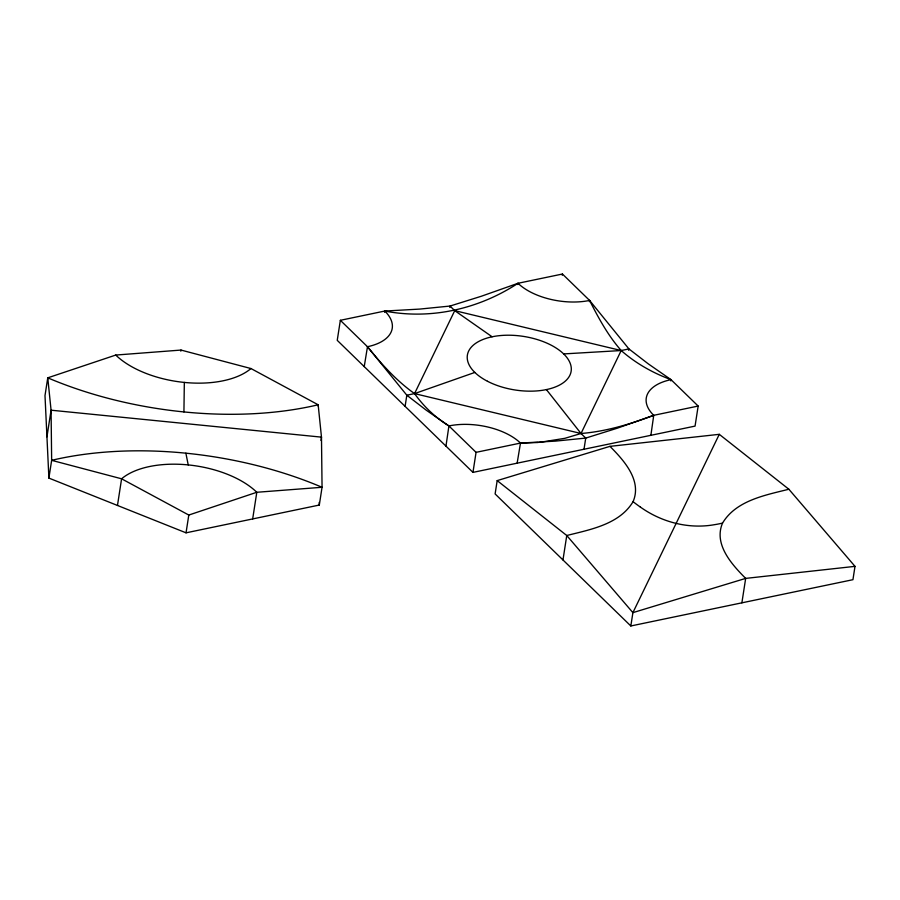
<?xml version="1.0" encoding="UTF-8"?>
<svg xmlns="http://www.w3.org/2000/svg" width="900" height="900" viewBox="0 0 900 900"><rect width="100%" height="100%" fill="white"/><g stroke="black" fill="none" stroke-linecap="round" stroke-linejoin="round"><path stroke-width="1.35" d="M183.926 411.93L184.331 382.421M517.849 284.535L518.017 283.286L562.444 274.028L589.59 300.442L628.931 348.93L648.248 363.836L671.018 379.654L698.164 406.058L695.059 426.105L472.961 472.387L337.241 340.346L340.346 320.31L384.761 311.051L419.771 309.082L450.011 306.056L481.309 296.257L518.017 283.286A52.504 27.124 8.8 0 0 589.59 300.442C598.5 318.037 608.107 335.678 621.202 350.539C635.692 363.308 652.928 373.005 671.018 379.654L670.837 380.914M650.88 435.308L653.738 415.316A52.504 27.124 8.8 0 1 671.018 379.654M445.961 446.119L448.92 425.936L426.15 410.119L406.822 395.213L367.481 346.714L340.346 320.31M46.946 436.849L51.075 410.197L47.756 377.831L115.751 355.061L181.013 350.066L250.965 368.539L318.161 404.786L321.48 437.141L322.054 487.282L319.309 505.046L186.041 532.822L48.892 478.091L45 395.606L47.756 377.831A255.982 132.221 8.8 0 0 318.161 404.786L317.993 405.9M48.892 478.091L51.649 460.327L51.075 410.197L321.48 437.141L320.974 440.483M117.472 505.463L121.59 478.8L51.649 460.327A255.982 132.221 8.8 0 1 322.054 487.282L256.804 492.277A78.761 40.68 8.8 0 0 121.59 478.8L188.797 515.048L256.804 492.277L252.675 518.94M180.844 351.18L181.013 350.066M186.041 532.822L188.797 515.048M405.101 406.361L406.822 395.213L414.551 393.604L474.829 372.442M449.798 307.451L450.011 306.056L454.736 310.646L492.109 336.78M472.961 472.387L476.066 452.34L448.92 425.936C435.465 417.668 423.709 406.451 414.551 393.604C396.405 380.79 381.364 363.949 367.481 346.714A52.504 27.124 8.8 0 0 384.761 311.051C431.1 319.95 478.789 309.037 518.017 283.286M497.183 480.611L495.113 493.942L630.832 625.972L852.941 579.69L855 566.359L788.861 489.24L719.28 434.329L609.952 446.355L497.183 480.611L566.764 535.511L632.903 612.641L630.832 625.972M562.252 275.287L562.444 274.028M562.972 559.957L566.764 535.511C590.423 529.549 619.481 524.329 633.082 501.66C642.184 480.499 623.846 460.294 609.952 446.355M584.01 449.246L585.731 438.086L581.018 433.496L546.401 389.588M628.706 350.325L628.931 348.93L621.202 350.539L563.67 353.925M741.881 602.831L745.673 578.396C731.779 564.457 713.441 544.252 722.543 523.091C736.133 500.423 765.191 495.202 788.861 489.24M364.23 366.615L367.481 346.714M589.387 301.68L589.59 300.442M384.559 312.311L384.761 311.051M517.14 463.174L520.481 443.081L555.491 441.113L585.731 438.086L617.029 428.287L653.738 415.316L698.164 406.058M719.28 434.329L632.903 612.641L745.673 578.396L855 566.359M653.738 415.316C630.383 424.147 606.004 431.494 581.018 433.496L414.551 393.604L454.736 310.646L621.202 350.539L581.018 433.496L564.851 438.322L539.618 442.373M476.066 452.34L520.481 443.081L538.222 442.496M640.339 507.037C661.5 522.158 688.421 529.245 714.195 524.734A111.026 93.892 25.8 0 0 722.543 523.091M185.873 453.184L188.224 464.918M319.185 502.47L319.309 505.046M250.965 368.539A78.761 40.68 8.8 0 1 115.751 355.061M640.339 507.037A111.026 93.892 25.8 0 1 633.082 501.66M448.92 425.936A52.504 27.124 8.8 0 1 520.481 443.081M487.463 381.262A52.504 27.124 8.8 0 0 570.847 372.645A52.504 27.124 8.8 0 0 499.455 335.655A52.504 27.124 8.8 0 0 487.463 381.262"/></g></svg>
